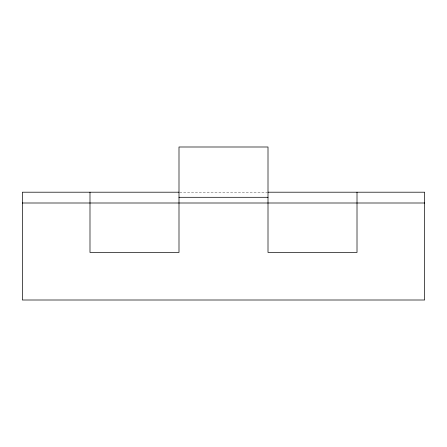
<?xml version="1.0" encoding="UTF-8"?>
<svg xmlns="http://www.w3.org/2000/svg" width="447" height="447" viewBox="0 0 447 447"><rect width="100%" height="100%" fill="white"/><g stroke="black" fill="none" stroke-linecap="round" stroke-linejoin="round"><path stroke-width="0.34" stroke-dasharray="2.23 1.68" d="M179.694 192.204L267.306 192.204"/><path stroke-width="0.67" d="M178.996 192.204L22.35 192.204L22.35 300.004L424.65 300.004L424.65 192.204L268.004 192.204M178.996 197.3L268.004 197.3M22.35 202.999L424.65 202.999M357.008 192.204L357.008 252.454L268.004 252.454L268.004 146.996L178.996 146.996L178.996 252.454L89.992 252.454L89.992 192.204"/></g></svg>
